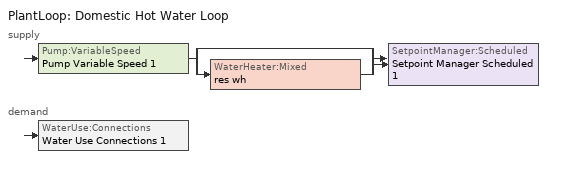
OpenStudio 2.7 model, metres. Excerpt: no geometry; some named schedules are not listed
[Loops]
PlantLoop 'Domestic Hot Water Loop'
 supply: Pump:VariableSpeed 'Pump Variable Speed 1' > split
  | bypass
  | WaterHeater:Mixed 'res wh'
  join > SetpointManager:Scheduled 'Setpoint Manager Scheduled 1'
 demand: WaterUse:Connections 'Water Use Connections 1'
[Sizing:Zone] Zone Cooling Design Supply Air Temperature Input Method=SupplyAirTemperature; Zone Cooling Design Supply Air Temperature {C}=14; Zone Cooling Design Supply Air Temperature Difference {deltaC}=11.11; Zone Heating Design Supply Air Temperature Input Method=SupplyAirTemperature; Zone Heating Design Supply Air Temperature {C}=40; Zone Heating Design Supply Air Temperature Difference {deltaC}=11.11; Zone Cooling Design Supply Air Humidity Ratio {kg-H2O/kg-air}=0.0085; Zone Heating Design Supply Air Humidity Ratio {kg-H2O/kg-air}=0.008; Cooling Design Air Flow Method=DesignDay; Heating Design Air Flow Method=DesignDay; Account for Dedicated Outdoor Air System=No; Dedicated Outdoor Air System Control Strategy=NeutralSupplyAir; Dedicated Outdoor Air Low Setpoint Temperature for Design {C}=autosize; Dedicated Outdoor Air High Setpoint Temperature for Design {C}=autosize
living zone; garage zone; finished basement zone; res ds_1 ret air zone
[Zone equipment]
living zone: residential mshp living zone zone vrf
finished basement zone: residential mshp finished basement zone zone vrf
[PlantLoop]
Domestic Hot Water Loop: Glycol Concentration=0; Maximum Loop Flow Rate {m3/s}=0.01; Plant Loop Volume {m3}=0.003; Load Distribution Scheme=Optimal
[Sizing:Plant]
Domestic Hot Water Loop: Loop Type=Heating; Design Loop Exit Temperature {C}=52.6667; Loop Design Temperature Difference {deltaC}=5.55556; Sizing Option=NonCoincident; Zone Timesteps in Averaging Window=1; Coincident Sizing Factor Mode=None
[Pump:VariableSpeed]
Pump Variable Speed 1: Rated Flow Rate {m3/s}=0.01; Rated Pump Head {Pa}=1; Rated Power Consumption {W}=0; Motor Efficiency=1; Fraction of Motor Inefficiencies to Fluid Stream=0; Coefficient 1 of the Part Load Performance Curve=0; Coefficient 2 of the Part Load Performance Curve=1; Coefficient 3 of the Part Load Performance Curve=0; Coefficient 4 of the Part Load Performance Curve=0; Pump Control Type=Intermittent; Skin Loss Radiative Fraction=0.5; Design Power Sizing Method=PowerPerFlowPerPressure; Design Electric Power per Unit Flow Rate {W/(m3/s)}=348701.1; Design Shaft Power per Unit Flow Rate per Unit Head {W-s/m3-Pa}=1.28205; Design Minimum Flow Rate Fraction=0
[SetpointManager:Scheduled]
Setpoint Manager Scheduled 1: Control Variable=Temperature; Schedule=dhw temp
[WaterHeater:Mixed]
res wh: Tank Volume {m3}=0.143846; Setpoint Temperature Schedule=WH Setpoint Temp; Deadband Temperature Difference {deltaC}=2; Maximum Temperature Limit {C}=99; Heater Control Type=Cycle; Heater Maximum Capacity {W}=11722.8; Heater Minimum Capacity {W}=0; Heater Fuel Type=NaturalGas; Heater Thermal Efficiency=0.773298; Off Cycle Parasitic Fuel Consumption Rate {W}=0; Off Cycle Parasitic Fuel Type=Electricity; Off Cycle Parasitic Heat Fraction to Tank=0; On Cycle Parasitic Fuel Consumption Rate {W}=0; On Cycle Parasitic Fuel Type=Electricity; On Cycle Parasitic Heat Fraction to Tank=0; Ambient Temperature Indicator=ThermalZone; Ambient Temperature Thermal Zone=finished basement zone; Off Cycle Loss Coefficient to Ambient Temperature {W/K}=4.15693; Off Cycle Loss Fraction to Thermal Zone=0.64; On Cycle Loss Coefficient to Ambient Temperature {W/K}=4.15693; On Cycle Loss Fraction to Thermal Zone=1; Use Side Effectiveness=1; Source Side Effectiveness=1; Use Side Design Flow Rate {m3/s}=autosize; Source Side Design Flow Rate {m3/s}=autosize; Indirect Water Heating Recovery Time {hr}=1.5; Source Side Flow Control Mode=IndirectHeatPrimarySetpoint
[WaterUse:Connections]
Water Use Connections 1: Water Use Equipment Name 1=residential shower; Water Use Equipment Name 2=residential sink; Water Use Equipment Name 3=residential bath; Water Use Equipment Name 4=residential shower dist=0.0; Water Use Equipment Name 5=residential sink dist=0.0; Water Use Equipment Name 6=residential bath dist=0.0; Water Use Equipment Name 7=residential dishwasher; Water Use Equipment Name 8=residential clothes washer
[WaterUse:Equipment:Definition]
Name | Peak Flow Rate {m3/s} | Target Temperature Schedule
residential shower | 0.000274695 | residential shower temperature schedule
residential sink | 0.000212399 | residential sink temperature schedule
residential bath | 0.000429619 | residential bath temperature schedule
residential shower dist=0.0 | 0 | residential shower temperature schedule
residential sink dist=0.0 | 0 | residential sink temperature schedule
residential bath dist=0.0 | 0 | residential bath temperature schedule
residential dishwasher | 6.66818e-05 | residential dishwasher temperature schedule
residential clothes washer | 0.000697118 | residential clothes washer temperature schedule
[OtherEquipment:Definition] Design Level Calculation Method=EquipmentLevel; Fraction Radiant=0; Fraction Lost=0
Name | Design Level {W} | Fraction Latent
residential shower | 7899.46 | 0.487197
residential sink | 2132.88 | 0.312222
residential bath | 6337.27 | 0
[Coil:Heating:DX:VariableRefrigerantFlow] Availability Schedule=residential heating season; Rated Total Heating Capacity {W}=autosize; Rated Air Flow Rate {m3/s}=autosize; Heating Capacity Ratio Modifier Function of Temperature Curve=ConstantCubic; Heating Capacity Modifier Function of Flow Fraction Curve=ConstantCubic
residential mshp living zone heating coil; residential mshp finished basement zone heating coil
[Coil:Cooling:DX:VariableRefrigerantFlow] Availability Schedule=residential cooling season; Rated Total Cooling Capacity {W}=autosize; Rated Sensible Heat Ratio=0.67638; Rated Air Flow Rate {m3/s}=autosize; Cooling Capacity Ratio Modifier Function of Temperature Curve=ConstantCubic; Cooling Capacity Modifier Curve Function of Flow Fraction=ConstantCubic
residential mshp living zone cooling coil; residential mshp finished basement zone cooling coil
[AirConditioner:VariableRefrigerantFlow] Availability Schedule=Always On Discrete; Rated Total Cooling Capacity {W}=autosize; Rated Cooling COP {W/W}=2.34548; Minimum Outdoor Temperature in Cooling Mode {C}=-6; Maximum Outdoor Temperature in Cooling Mode {C}=60; Cooling Capacity Ratio Modifier Function of Low Temperature Curve=Cool-CAP-fT10; Cooling Energy Input Ratio Modifier Function of Low Temperature Curve=Cool-EIR-fT10; Cooling Energy Input Ratio Modifier Function of Low Part-Load Ratio Curve=Cool-EIR-fPLR10; Cooling Part-Load Fraction Correlation Curve=Cool-PLF-fPLR10; Rated Total Heating Capacity {W}=autosize; Rated Total Heating Capacity Sizing Ratio {W/W}=1; Rated Heating COP {W/W}=2.79255; Minimum Outdoor Temperature in Heating Mode {C}=-34.4444; Maximum Outdoor Temperature in Heating Mode {C}=40; Heating Capacity Ratio Modifier Function of Low Temperature Curve=Heat-CAP-fT10; Heating Energy Input Ratio Modifier Function of Low Temperature Curve=Heat-EIR-fT10; Heating Performance Curve Outdoor Temperature Type=DryBulbTemperature; Heating Energy Input Ratio Modifier Function of Low Part-Load Ratio Curve=Heat-EIR-fPLR10; Heating Part-Load Fraction Correlation Curve=Heat-PLF-fPLR10; Minimum Heat Pump Part-Load Ratio=0.333333; Master Thermostat Priority Control Type=LoadPriority; Heat Pump Waste Heat Recovery=No; Equivalent Piping Length used for Piping Correction Factor in Cooling Mode {m}=0; Vertical Height used for Piping Correction Factor {m}=0; Piping Correction Factor for Height in Cooling Mode Coefficient=0; Equivalent Piping Length used for Piping Correction Factor in Heating Mode {m}=0; Piping Correction Factor for Height in Heating Mode Coefficient=0; Crankcase Heater Power per Compressor {W}=0; Number of Compressors=1; Ratio of Compressor Size to Total Compressor Capacity=1; Maximum Outdoor Dry-bulb Temperature for Crankcase Heater {C}=7; Defrost Strategy=ReverseCycle; Defrost Control=OnDemand; Defrost Energy Input Ratio Modifier Function of Temperature Curve=DefrostEIR; Defrost Time Period Fraction=0.058333; Resistive Defrost Heater Capacity {W}=1e-007; Maximum Outdoor Dry-bulb Temperature for Defrost Operation {C}=4.44444; Water Condenser Volume Flow Rate {m3/s}=autosize; Evaporative Condenser Effectiveness=0.9; Evaporative Condenser Air Flow Rate {m3/s}=autosize; Evaporative Condenser Pump Rated Power Consumption {W}=autosize; Basin Heater Capacity {W/K}=0; Basin Heater Setpoint Temperature {C}=2; Fuel Type=Electricity; Minimum Outdoor Temperature in Heat Recovery Mode {C}=0; Maximum Outdoor Temperature in Heat Recovery Mode {C}=20; Initial Heat Recovery Cooling Capacity Fraction=0.5; Heat Recovery Cooling Capacity Time Constant {hr}=0.083; Initial Heat Recovery Cooling Energy Fraction=1; Heat Recovery Cooling Energy Time Constant {hr}=0; Initial Heat Recovery Heating Capacity Fraction=0.5; Heat Recovery Heating Capacity Time Constant {hr}=0.083; Initial Heat Recovery Heating Energy Fraction=0.5; Heat Recovery Heating Energy Time Constant {hr}=0
Name | Cooling Capacity Ratio Boundary Curve | Cooling Capacity Ratio Modifier Function of High Temperature Curve | Cooling Energy Input Ratio Boundary Curve | Cooling Energy Input Ratio Modifier Function of High Temperature Curve | Cooling Energy Input Ratio Modifier Function of High Part-Load Ratio Curve | Cooling Combination Ratio Correction Factor Curve | Heating Capacity Ratio Boundary Curve | Heating Capacity Ratio Modifier Function of High Temperature Curve | Heating Energy Input Ratio Boundary Curve | Heating Energy Input Ratio Modifier Function of High Temperature Curve | Heating Energy Input Ratio Modifier Function of High Part-Load Ratio Curve | Heating Combination Ratio Correction Factor Curve | Zone Name for Master Thermostat Location | Piping Correction Factor for Length in Cooling Mode Curve
residential mshp living zone ac vrf | Air Conditioner Variable Refrigerant Flow 1 VRFCoolCapFTBoundary | Air Conditioner Variable Refrigerant Flow 1 VRFCoolCapFTHi | Air Conditioner Variable Refrigerant Flow 1 VRFCoolEIRFTBoundary | Air Conditioner Variable Refrigerant Flow 1 VRFCoolEIRFTHi | Air Conditioner Variable Refrigerant Flow 1 CoolingEIRHiPLR | Air Conditioner Variable Refrigerant Flow 1 CoolingCombRatio | Air Conditioner Variable Refrigerant Flow 1 VRFHeatCapFTBoundary | Air Conditioner Variable Refrigerant Flow 1 VRFHeatCapFTHi | Air Conditioner Variable Refrigerant Flow 1 VRFHeatEIRFTBoundary | Air Conditioner Variable Refrigerant Flow 1 VRFHeatEIRFTHi | Air Conditioner Variable Refrigerant Flow 1 HeatingEIRHiPLR | Air Conditioner Variable Refrigerant Flow 1 HeatingCombRatio | living zone | Air Conditioner Variable Refrigerant Flow 1 CoolingLengthCorrectionFactor
residential mshp finished basement zone ac vrf | Air Conditioner Variable Refrigerant Flow 1 VRFCoolCapFTBoundary 1 | Air Conditioner Variable Refrigerant Flow 1 VRFCoolCapFTHi 1 | Air Conditioner Variable Refrigerant Flow 1 VRFCoolEIRFTBoundary 1 | Air Conditioner Variable Refrigerant Flow 1 VRFCoolEIRFTHi 1 | Air Conditioner Variable Refrigerant Flow 1 CoolingEIRHiPLR 1 | Air Conditioner Variable Refrigerant Flow 1 CoolingCombRatio 1 | Air Conditioner Variable Refrigerant Flow 1 VRFHeatCapFTBoundary 1 | Air Conditioner Variable Refrigerant Flow 1 VRFHeatCapFTHi 1 | Air Conditioner Variable Refrigerant Flow 1 VRFHeatEIRFTBoundary 1 | Air Conditioner Variable Refrigerant Flow 1 VRFHeatEIRFTHi 1 | Air Conditioner Variable Refrigerant Flow 1 HeatingEIRHiPLR 1 | Air Conditioner Variable Refrigerant Flow 1 HeatingCombRatio 1 | finished basement zone | Air Conditioner Variable Refrigerant Flow 1 CoolingLengthCorrectionFactor 1
[Fan:OnOff] Availability Schedule=Always On Discrete; Fan Total Efficiency=0.75; Pressure Rise {Pa}=111.241; Maximum Flow Rate {m3/s}=autosize; Motor Efficiency=1; Motor In Airstream Fraction=1
Name | Fan Power Ratio Function of Speed Ratio Curve | Fan Efficiency Ratio Function of Speed Ratio Curve
residential mshp living zone supply fan | Fan On Off Power Curve | Fan On Off Efficiency Curve
residential mshp finished basement zone supply fan | Fan On Off Power Curve 1 | Fan On Off Efficiency Curve 1
[ZoneHVAC:TerminalUnit:VariableRefrigerantFlow] Terminal Unit Availability schedule=Always On Discrete; Supply Air Flow Rate During Cooling Operation {m3/s}=autosize; Supply Air Flow Rate When No Cooling is Needed {m3/s}=autosize; Supply Air Flow Rate During Heating Operation {m3/s}=autosize; Supply Air Flow Rate When No Heating is Needed {m3/s}=autosize; Outdoor Air Flow Rate During Cooling Operation {m3/s}=autosize; Outdoor Air Flow Rate During Heating Operation {m3/s}=autosize; Outdoor Air Flow Rate When No Cooling or Heating is Needed {m3/s}=autosize; Supply Air Fan Operating Mode Schedule=Always Off Discrete; Zone Terminal Unit On Parasitic Electric Energy Use {W}=0; Zone Terminal Unit Off Parasitic Electric Energy Use {W}=0; Rated Total Heating Capacity Sizing Ratio {W/W}=1
Name | Supply Air Fan | Cooling Coil | Heating Coil
residential mshp living zone zone vrf | residential mshp living zone supply fan | residential mshp living zone cooling coil | residential mshp living zone heating coil
residential mshp finished basement zone zone vrf | residential mshp finished basement zone supply fan | residential mshp finished basement zone cooling coil | residential mshp finished basement zone heating coil
[ElectricEquipment:Definition] Design Level Calculation Method=EquipmentLevel
Name | Design Level {W} | Fraction Latent | Fraction Radiant | Fraction Lost
residential dishwasher | 8743.86 | 0.15 | 0.36 | 0.25
residential clothes washer | 7800.9 | 0 | 0.48 | 0.2
res infil_1 house fan; res infil_1 range fan; res infil_1 bath fan | 0 | 0 | 0 | 1
[EnergyManagementSystem:Sensor]
Name | Output Variable or Output Meter Index Key | Output Variable or Output Meter
residential_ceiling_fan_sched_val_sensor | residential ceiling fan schedule | Schedule Value
residential_ceiling_fan_tin_sensor; res_af_1_tin_s | living zone | Zone Mean Air Temperature
res_nv_pb_s |  | Site Outdoor Air Barometric Pressure
res_af_vw_s |  | Site Wind Speed
res_nv_wt_s |  | Site Outdoor Air Humidity Ratio
res_af_1_tt_s | living zone | Zone Outdoor Air Drybulb Temperature
res_nv_1_nva_s | res nv_1 avail schedule | Schedule Value
res_nv_1_sp_s | res nv_1 temp schedule | Schedule Value
res_ds_1_win_s | living zone | Zone Mean Air Humidity Ratio
res_infil_1_range_sch_s | res mv_1 range exhaust schedule | Schedule Value
res_infil_1_bath_sch_s | res mv_1 bath exhaust schedule | Schedule Value
res_infil_1_dryer_sch_s | res mv_1 dryer exhaust schedule | Schedule Value
res_infil_1_wh_sch_s | Always On Discrete | Schedule Value
[EnergyManagementSystem:Actuator]
Name | Actuated Component | Actuated Component Type | Actuated Component Control Type
residential_ceiling_fan_sched_override | residential ceiling fan master | Schedule:Constant | Schedule Value
res_nv_1_flow_act | res nv_1 flow | Zone Infiltration | Air Exchange Flow Rate
res_infil_1_house_fan_act | res infil_1 house fan | ElectricEquipment | Electric Power Level
res_infil_1_range_fan_act | res infil_1 range fan | ElectricEquipment | Electric Power Level
res_infil_1_bath_fan_act | res infil_1 bath fan | ElectricEquipment | Electric Power Level
res_infil_1_flow_act | res infil_1 flow | Zone Infiltration | Air Exchange Flow Rate
[EnergyManagementSystem:Program]
residential_ceiling_fan_schedule_program: If residential_ceiling_fan_sched_val_sensor == 0; Set residential_ceiling_fan_sched_override = 0; ElseIf residential_ceiling_fan_tin_sensor < 24.389; Set residential_ceiling_fan_sched_override = 0; Else; Set residential_ceiling_fan_sched_override = 1; EndIf
res_nv_1_program: Set Tdiff = res_af_1_tin_s-res_af_1_tt_s; Set dT = (@Abs Tdiff); Set pt = (@RhFnTdbWPb res_af_1_tt_s res_nv_wt_s res_nv_pb_s); Set NVA = 13443.315417397203; Set Cs = 0.00024368211684197043; Set Cw = 0.00010154062060280269; Set MNV = 2.518405946420485; Set MHR = 0.0115; Set MRH = 0.7; Set temp1 = (res_nv_1_nva_s*NVA); Set SGNV = temp1*((((Cs*dT)+(Cw*(res_af_vw_s^2)))^0.5)/1000); If (res_nv_wt_s<MHR) && (pt<MRH) && (res_af_1_tin_s>res_nv_1_sp_s); Set temp2 = (res_af_1_tin_s-res_nv_1_sp_s); Set NVadj1 = temp2/(res_af_1_tin_s-res_af_1_tt_s); Set NVadj2 = (@Min NVadj1 1); Set NVadj3 = (@Max NVadj2 0); Set NVadj = SGNV*NVadj3; Set res_nv_1_flow_act = (@Min NVadj MNV); Else; Set res_nv_1_flow_act = 0; EndIf
res_ds_1_program: Set res_ds_1_lk_sup_fan_equiv = 0; Set res_ds_1_lk_ret_fan_equiv = 0
res_infil_1_program: Set p_m = 0.14; Set p_s = 0.22; Set s_m = 270; Set s_s = 370; Set z_m = 9.99744; Set z_s = 6.629400000094741; Set f_t = (((s_m/z_m)^p_m)*((z_s/s_s)^p_s)); Set Tdiff = res_af_1_tin_s-res_af_1_tt_s; Set dT = @Abs Tdiff; Set c = 0.0697; Set Cs = 0.092; Set Cw = 0.1406; Set n = 0.67; Set sft = (f_t*0.5); Set temp1 = ((c*Cw)*((sft*res_af_vw_s)^(2*n)))^2; Set Qn = (((c*Cs*(dT^n))^2)+temp1)^0.5; Set Tdiff = res_af_1_tin_s-res_af_1_tt_s; Set dT = @Abs Tdiff; Set QWHV = res_infil_1_wh_sch_s*0.0302; Set Qrange = res_infil_1_range_sch_s*0.0472; Set Qdryer = res_infil_1_dryer_sch_s*0.0472; Set Qbath = res_infil_1_bath_sch_s*0.0472; Set QhpwhOut = 0; Set QhpwhIn = 0; Set QductsOut = res_ds_1_lk_ret_fan_equiv; Set QductsIn = res_ds_1_lk_sup_fan_equiv; Set Qout = QWHV+Qrange+Qbath+Qdryer+QhpwhOut+QductsOut; Set Qin = QhpwhIn+QductsIn; Set Qu = (@Abs (Qout-Qin)); Set Qb = (@Min Qout Qin); Set faneff_wh = 0.9438948864000002; Set res_infil_1_house_fan_act = (QWHV*300)/faneff_wh; Set faneff_sp = 0.4719474432000001; Set res_infil_1_range_fan_act = (Qrange*300)/faneff_sp; Set res_infil_1_bath_fan_act = (Qbath*300)/faneff_sp; Set Q_acctd_for_elsewhere = QhpwhOut+QhpwhIn+QductsOut+QductsIn; Set res_infil_1_flow_act = (((Qu^2)+(Qn^2))^0.5)-Q_acctd_for_elsewhere; Set res_infil_1_flow_act = (@Max res_infil_1_flow_act 0)
[EnergyManagementSystem:ProgramCallingManager]
residential ceiling fan program calling manager: BeginTimestepBeforePredictor; residential_ceiling_fan_schedule_program
res af_1 program calling manager: BeginTimestepBeforePredictor; res_infil_1_program; res_nv_1_program
res ds_1 program calling manager: EndOfSystemTimestepAfterHVACReporting; res_ds_1_program
[Schedule:Ruleset]
Name | Default Day Schedule
residential cooling season | Schedule Day 8
residential heating season | Schedule Day 11
residential ceiling fan schedule | Schedule Day 12
res nv_1 temp schedule | Schedule Day 21
res nv_1 avail schedule | Schedule Day 22
res mv_1 range exhaust schedule | Schedule Day 23
res mv_1 bath exhaust schedule | Schedule Day 24
res mv_1 dryer exhaust schedule | Schedule Day 25
[Schedule:Day]
Schedule Day 8; Schedule Day 11; Schedule Day 12; Schedule Day 21; Schedule Day 22; Schedule Day 23; Schedule Day 24; Schedule Day 25: 24, 0, 0
residential cooling season allday1; residential cooling season allday2; residential cooling season allday3; residential cooling season allday4; residential cooling season allday5; residential cooling season allday6; residential cooling season allday7; residential cooling season allday8; residential cooling season allday9; residential cooling season allday10; residential cooling season allday11; residential cooling season allday12; residential heating season allday1; residential heating season allday2; residential heating season allday3; residential heating season allday4; residential heating season allday5; residential heating season allday6; residential heating season allday7; residential heating season allday8; residential heating season allday9; residential heating season allday10; residential heating season allday11; residential heating season allday12: 24, 0, 1
[Schedule:Rule] Apply Monday=Yes; Apply Wednesday=Yes; Apply Friday=Yes
residential cooling season allday ruleset1: Schedule Ruleset=residential cooling season; Rule Order=11; Day Schedule=residential cooling season allday1; Apply Sunday=Yes; Apply Tuesday=Yes; Apply Thursday=Yes; Apply Saturday=Yes; Date Specification Type=DateRange; Start Month=1; Start Day=1; End Month=1; End Day=31
residential cooling season allday ruleset2: Schedule Ruleset=residential cooling season; Rule Order=10; Day Schedule=residential cooling season allday2; Apply Sunday=Yes; Apply Tuesday=Yes; Apply Thursday=Yes; Apply Saturday=Yes; Date Specification Type=DateRange; Start Month=2; Start Day=1; End Month=2; End Day=28
residential cooling season allday ruleset3: Schedule Ruleset=residential cooling season; Rule Order=9; Day Schedule=residential cooling season allday3; Apply Sunday=Yes; Apply Tuesday=Yes; Apply Thursday=Yes; Apply Saturday=Yes; Date Specification Type=DateRange; Start Month=3; Start Day=1; End Month=3; End Day=31
residential cooling season allday ruleset4: Schedule Ruleset=residential cooling season; Rule Order=8; Day Schedule=residential cooling season allday4; Apply Sunday=Yes; Apply Tuesday=Yes; Apply Thursday=Yes; Apply Saturday=Yes; Date Specification Type=DateRange; Start Month=4; Start Day=1; End Month=4; End Day=30
residential cooling season allday ruleset5: Schedule Ruleset=residential cooling season; Rule Order=7; Day Schedule=residential cooling season allday5; Apply Sunday=Yes; Apply Tuesday=Yes; Apply Thursday=Yes; Apply Saturday=Yes; Date Specification Type=DateRange; Start Month=5; Start Day=1; End Month=5; End Day=31
residential cooling season allday ruleset6: Schedule Ruleset=residential cooling season; Rule Order=6; Day Schedule=residential cooling season allday6; Apply Sunday=Yes; Apply Tuesday=Yes; Apply Thursday=Yes; Apply Saturday=Yes; Date Specification Type=DateRange; Start Month=6; Start Day=1; End Month=6; End Day=30
residential cooling season allday ruleset7: Schedule Ruleset=residential cooling season; Rule Order=5; Day Schedule=residential cooling season allday7; Apply Sunday=Yes; Apply Tuesday=Yes; Apply Thursday=Yes; Apply Saturday=Yes; Date Specification Type=DateRange; Start Month=7; Start Day=1; End Month=7; End Day=31
residential cooling season allday ruleset8: Schedule Ruleset=residential cooling season; Rule Order=4; Day Schedule=residential cooling season allday8; Apply Sunday=Yes; Apply Tuesday=Yes; Apply Thursday=Yes; Apply Saturday=Yes; Date Specification Type=DateRange; Start Month=8; Start Day=1; End Month=8; End Day=31
residential cooling season allday ruleset9: Schedule Ruleset=residential cooling season; Rule Order=3; Day Schedule=residential cooling season allday9; Apply Sunday=Yes; Apply Tuesday=Yes; Apply Thursday=Yes; Apply Saturday=Yes; Date Specification Type=DateRange; Start Month=9; Start Day=1; End Month=9; End Day=30
residential cooling season allday ruleset10: Schedule Ruleset=residential cooling season; Rule Order=2; Day Schedule=residential cooling season allday10; Apply Sunday=Yes; Apply Tuesday=Yes; Apply Thursday=Yes; Apply Saturday=Yes; Date Specification Type=DateRange; Start Month=10; Start Day=1; End Month=10; End Day=31
residential cooling season allday ruleset11: Schedule Ruleset=residential cooling season; Rule Order=1; Day Schedule=residential cooling season allday11; Apply Sunday=Yes; Apply Tuesday=Yes; Apply Thursday=Yes; Apply Saturday=Yes; Date Specification Type=DateRange; Start Month=11; Start Day=1; End Month=11; End Day=30
residential cooling season allday ruleset12: Schedule Ruleset=residential cooling season; Rule Order=0; Day Schedule=residential cooling season allday12; Apply Sunday=Yes; Apply Tuesday=Yes; Apply Thursday=Yes; Apply Saturday=Yes; Date Specification Type=DateRange; Start Month=12; Start Day=1; End Month=12; End Day=31
residential heating season allday ruleset1: Schedule Ruleset=residential heating season; Rule Order=11; Day Schedule=residential heating season allday1; Apply Sunday=Yes; Apply Tuesday=Yes; Apply Thursday=Yes; Apply Saturday=Yes; Date Specification Type=DateRange; Start Month=1; Start Day=1; End Month=1; End Day=31
residential heating season allday ruleset2: Schedule Ruleset=residential heating season; Rule Order=10; Day Schedule=residential heating season allday2; Apply Sunday=Yes; Apply Tuesday=Yes; Apply Thursday=Yes; Apply Saturday=Yes; Date Specification Type=DateRange; Start Month=2; Start Day=1; End Month=2; End Day=28
residential heating season allday ruleset3: Schedule Ruleset=residential heating season; Rule Order=9; Day Schedule=residential heating season allday3; Apply Sunday=Yes; Apply Tuesday=Yes; Apply Thursday=Yes; Apply Saturday=Yes; Date Specification Type=DateRange; Start Month=3; Start Day=1; End Month=3; End Day=31
residential heating season allday ruleset4: Schedule Ruleset=residential heating season; Rule Order=8; Day Schedule=residential heating season allday4; Apply Sunday=Yes; Apply Tuesday=Yes; Apply Thursday=Yes; Apply Saturday=Yes; Date Specification Type=DateRange; Start Month=4; Start Day=1; End Month=4; End Day=30
residential heating season allday ruleset5: Schedule Ruleset=residential heating season; Rule Order=7; Day Schedule=residential heating season allday5; Apply Sunday=Yes; Apply Tuesday=Yes; Apply Thursday=Yes; Apply Saturday=Yes; Date Specification Type=DateRange; Start Month=5; Start Day=1; End Month=5; End Day=31
residential heating season allday ruleset6: Schedule Ruleset=residential heating season; Rule Order=6; Day Schedule=residential heating season allday6; Apply Sunday=Yes; Apply Tuesday=Yes; Apply Thursday=Yes; Apply Saturday=Yes; Date Specification Type=DateRange; Start Month=6; Start Day=1; End Month=6; End Day=30
residential heating season allday ruleset7: Schedule Ruleset=residential heating season; Rule Order=5; Day Schedule=residential heating season allday7; Apply Sunday=Yes; Apply Tuesday=Yes; Apply Thursday=Yes; Apply Saturday=Yes; Date Specification Type=DateRange; Start Month=7; Start Day=1; End Month=7; End Day=31
residential heating season allday ruleset8: Schedule Ruleset=residential heating season; Rule Order=4; Day Schedule=residential heating season allday8; Apply Sunday=Yes; Apply Tuesday=Yes; Apply Thursday=Yes; Apply Saturday=Yes; Date Specification Type=DateRange; Start Month=8; Start Day=1; End Month=8; End Day=31
residential heating season allday ruleset9: Schedule Ruleset=residential heating season; Rule Order=3; Day Schedule=residential heating season allday9; Apply Sunday=Yes; Apply Tuesday=Yes; Apply Thursday=Yes; Apply Saturday=Yes; Date Specification Type=DateRange; Start Month=9; Start Day=1; End Month=9; End Day=30
residential heating season allday ruleset10: Schedule Ruleset=residential heating season; Rule Order=2; Day Schedule=residential heating season allday10; Apply Sunday=Yes; Apply Tuesday=Yes; Apply Thursday=Yes; Apply Saturday=Yes; Date Specification Type=DateRange; Start Month=10; Start Day=1; End Month=10; End Day=31
residential heating season allday ruleset11: Schedule Ruleset=residential heating season; Rule Order=1; Day Schedule=residential heating season allday11; Apply Sunday=Yes; Apply Tuesday=Yes; Apply Thursday=Yes; Apply Saturday=Yes; Date Specification Type=DateRange; Start Month=11; Start Day=1; End Month=11; End Day=30
residential heating season allday ruleset12: Schedule Ruleset=residential heating season; Rule Order=0; Day Schedule=residential heating season allday12; Apply Sunday=Yes; Apply Tuesday=Yes; Apply Thursday=Yes; Apply Saturday=Yes; Date Specification Type=DateRange; Start Month=12; Start Day=1; End Month=12; End Day=31
residential ceiling fan schedule allday ruleset1: Schedule Ruleset=residential ceiling fan schedule; Rule Order=11; Day Schedule=residential ceiling fan schedule allday1; Apply Sunday=Yes; Apply Tuesday=Yes; Apply Thursday=Yes; Apply Saturday=Yes; Date Specification Type=DateRange; Start Month=1; Start Day=1; End Month=1; End Day=31
residential ceiling fan schedule allday ruleset2: Schedule Ruleset=residential ceiling fan schedule; Rule Order=10; Day Schedule=residential ceiling fan schedule allday2; Apply Sunday=Yes; Apply Tuesday=Yes; Apply Thursday=Yes; Apply Saturday=Yes; Date Specification Type=DateRange; Start Month=2; Start Day=1; End Month=2; End Day=28
residential ceiling fan schedule allday ruleset3: Schedule Ruleset=residential ceiling fan schedule; Rule Order=9; Day Schedule=residential ceiling fan schedule allday3; Apply Sunday=Yes; Apply Tuesday=Yes; Apply Thursday=Yes; Apply Saturday=Yes; Date Specification Type=DateRange; Start Month=3; Start Day=1; End Month=3; End Day=31
residential ceiling fan schedule allday ruleset4: Schedule Ruleset=residential ceiling fan schedule; Rule Order=8; Day Schedule=residential ceiling fan schedule allday4; Apply Sunday=Yes; Apply Tuesday=Yes; Apply Thursday=Yes; Apply Saturday=Yes; Date Specification Type=DateRange; Start Month=4; Start Day=1; End Month=4; End Day=30
residential ceiling fan schedule allday ruleset5: Schedule Ruleset=residential ceiling fan schedule; Rule Order=7; Day Schedule=residential ceiling fan schedule allday5; Apply Sunday=Yes; Apply Tuesday=Yes; Apply Thursday=Yes; Apply Saturday=Yes; Date Specification Type=DateRange; Start Month=5; Start Day=1; End Month=5; End Day=31
residential ceiling fan schedule allday ruleset6: Schedule Ruleset=residential ceiling fan schedule; Rule Order=6; Day Schedule=residential ceiling fan schedule allday6; Apply Sunday=Yes; Apply Tuesday=Yes; Apply Thursday=Yes; Apply Saturday=Yes; Date Specification Type=DateRange; Start Month=6; Start Day=1; End Month=6; End Day=30
residential ceiling fan schedule allday ruleset7: Schedule Ruleset=residential ceiling fan schedule; Rule Order=5; Day Schedule=residential ceiling fan schedule allday7; Apply Sunday=Yes; Apply Tuesday=Yes; Apply Thursday=Yes; Apply Saturday=Yes; Date Specification Type=DateRange; Start Month=7; Start Day=1; End Month=7; End Day=31
residential ceiling fan schedule allday ruleset8: Schedule Ruleset=residential ceiling fan schedule; Rule Order=4; Day Schedule=residential ceiling fan schedule allday8; Apply Sunday=Yes; Apply Tuesday=Yes; Apply Thursday=Yes; Apply Saturday=Yes; Date Specification Type=DateRange; Start Month=8; Start Day=1; End Month=8; End Day=31
residential ceiling fan schedule allday ruleset9: Schedule Ruleset=residential ceiling fan schedule; Rule Order=3; Day Schedule=residential ceiling fan schedule allday9; Apply Sunday=Yes; Apply Tuesday=Yes; Apply Thursday=Yes; Apply Saturday=Yes; Date Specification Type=DateRange; Start Month=9; Start Day=1; End Month=9; End Day=30
residential ceiling fan schedule allday ruleset10: Schedule Ruleset=residential ceiling fan schedule; Rule Order=2; Day Schedule=residential ceiling fan schedule allday10; Apply Sunday=Yes; Apply Tuesday=Yes; Apply Thursday=Yes; Apply Saturday=Yes; Date Specification Type=DateRange; Start Month=10; Start Day=1; End Month=10; End Day=31
residential ceiling fan schedule allday ruleset11: Schedule Ruleset=residential ceiling fan schedule; Rule Order=1; Day Schedule=residential ceiling fan schedule allday11; Apply Sunday=Yes; Apply Tuesday=Yes; Apply Thursday=Yes; Apply Saturday=Yes; Date Specification Type=DateRange; Start Month=11; Start Day=1; End Month=11; End Day=30
residential ceiling fan schedule allday ruleset12: Schedule Ruleset=residential ceiling fan schedule; Rule Order=0; Day Schedule=residential ceiling fan schedule allday12; Apply Sunday=Yes; Apply Tuesday=Yes; Apply Thursday=Yes; Apply Saturday=Yes; Date Specification Type=DateRange; Start Month=12; Start Day=1; End Month=12; End Day=31
res nv_1 temp schedule allday ruleset1: Schedule Ruleset=res nv_1 temp schedule; Rule Order=11; Day Schedule=res nv_1 temp schedule allday1; Apply Sunday=Yes; Apply Tuesday=Yes; Apply Thursday=Yes; Apply Saturday=Yes; Date Specification Type=DateRange; Start Month=1; Start Day=1; End Month=1; End Day=31
res nv_1 temp schedule allday ruleset2: Schedule Ruleset=res nv_1 temp schedule; Rule Order=10; Day Schedule=res nv_1 temp schedule allday2; Apply Sunday=Yes; Apply Tuesday=Yes; Apply Thursday=Yes; Apply Saturday=Yes; Date Specification Type=DateRange; Start Month=2; Start Day=1; End Month=2; End Day=28
res nv_1 temp schedule allday ruleset3: Schedule Ruleset=res nv_1 temp schedule; Rule Order=9; Day Schedule=res nv_1 temp schedule allday3; Apply Sunday=Yes; Apply Tuesday=Yes; Apply Thursday=Yes; Apply Saturday=Yes; Date Specification Type=DateRange; Start Month=3; Start Day=1; End Month=3; End Day=31
res nv_1 temp schedule allday ruleset4: Schedule Ruleset=res nv_1 temp schedule; Rule Order=8; Day Schedule=res nv_1 temp schedule allday4; Apply Sunday=Yes; Apply Tuesday=Yes; Apply Thursday=Yes; Apply Saturday=Yes; Date Specification Type=DateRange; Start Month=4; Start Day=1; End Month=4; End Day=30
res nv_1 temp schedule allday ruleset5: Schedule Ruleset=res nv_1 temp schedule; Rule Order=7; Day Schedule=res nv_1 temp schedule allday5; Apply Sunday=Yes; Apply Tuesday=Yes; Apply Thursday=Yes; Apply Saturday=Yes; Date Specification Type=DateRange; Start Month=5; Start Day=1; End Month=5; End Day=31
res nv_1 temp schedule allday ruleset6: Schedule Ruleset=res nv_1 temp schedule; Rule Order=6; Day Schedule=res nv_1 temp schedule allday6; Apply Sunday=Yes; Apply Tuesday=Yes; Apply Thursday=Yes; Apply Saturday=Yes; Date Specification Type=DateRange; Start Month=6; Start Day=1; End Month=6; End Day=30
res nv_1 temp schedule allday ruleset7: Schedule Ruleset=res nv_1 temp schedule; Rule Order=5; Day Schedule=res nv_1 temp schedule allday7; Apply Sunday=Yes; Apply Tuesday=Yes; Apply Thursday=Yes; Apply Saturday=Yes; Date Specification Type=DateRange; Start Month=7; Start Day=1; End Month=7; End Day=31
res nv_1 temp schedule allday ruleset8: Schedule Ruleset=res nv_1 temp schedule; Rule Order=4; Day Schedule=res nv_1 temp schedule allday8; Apply Sunday=Yes; Apply Tuesday=Yes; Apply Thursday=Yes; Apply Saturday=Yes; Date Specification Type=DateRange; Start Month=8; Start Day=1; End Month=8; End Day=31
res nv_1 temp schedule allday ruleset9: Schedule Ruleset=res nv_1 temp schedule; Rule Order=3; Day Schedule=res nv_1 temp schedule allday9; Apply Sunday=Yes; Apply Tuesday=Yes; Apply Thursday=Yes; Apply Saturday=Yes; Date Specification Type=DateRange; Start Month=9; Start Day=1; End Month=9; End Day=30
res nv_1 temp schedule allday ruleset10: Schedule Ruleset=res nv_1 temp schedule; Rule Order=2; Day Schedule=res nv_1 temp schedule allday10; Apply Sunday=Yes; Apply Tuesday=Yes; Apply Thursday=Yes; Apply Saturday=Yes; Date Specification Type=DateRange; Start Month=10; Start Day=1; End Month=10; End Day=31
res nv_1 temp schedule allday ruleset11: Schedule Ruleset=res nv_1 temp schedule; Rule Order=1; Day Schedule=res nv_1 temp schedule allday11; Apply Sunday=Yes; Apply Tuesday=Yes; Apply Thursday=Yes; Apply Saturday=Yes; Date Specification Type=DateRange; Start Month=11; Start Day=1; End Month=11; End Day=30
res nv_1 temp schedule allday ruleset12: Schedule Ruleset=res nv_1 temp schedule; Rule Order=0; Day Schedule=res nv_1 temp schedule allday12; Apply Sunday=Yes; Apply Tuesday=Yes; Apply Thursday=Yes; Apply Saturday=Yes; Date Specification Type=DateRange; Start Month=12; Start Day=1; End Month=12; End Day=31
res nv_1 availability schedule allday ruleset1 on: Schedule Ruleset=res nv_1 avail schedule; Rule Order=11; Day Schedule=res nv_1 availability schedule allday1 on; Date Specification Type=DateRange; Start Month=1; Start Day=1; End Month=1; End Day=31
res nv_1 availability schedule allday ruleset2 on: Schedule Ruleset=res nv_1 avail schedule; Rule Order=10; Day Schedule=res nv_1 availability schedule allday1 on 1; Date Specification Type=DateRange; Start Month=2; Start Day=1; End Month=2; End Day=28
res nv_1 availability schedule allday ruleset3 on: Schedule Ruleset=res nv_1 avail schedule; Rule Order=9; Day Schedule=res nv_1 availability schedule allday1 on 2; Date Specification Type=DateRange; Start Month=3; Start Day=1; End Month=3; End Day=31
res nv_1 availability schedule allday ruleset4 on: Schedule Ruleset=res nv_1 avail schedule; Rule Order=8; Day Schedule=res nv_1 availability schedule allday1 on 3; Date Specification Type=DateRange; Start Month=4; Start Day=1; End Month=4; End Day=30
res nv_1 availability schedule allday ruleset5 on: Schedule Ruleset=res nv_1 avail schedule; Rule Order=7; Day Schedule=res nv_1 availability schedule allday1 on 4; Date Specification Type=DateRange; Start Month=5; Start Day=1; End Month=5; End Day=31
res nv_1 availability schedule allday ruleset6 on: Schedule Ruleset=res nv_1 avail schedule; Rule Order=6; Day Schedule=res nv_1 availability schedule allday1 on 5; Date Specification Type=DateRange; Start Month=6; Start Day=1; End Month=6; End Day=30
res nv_1 availability schedule allday ruleset7 on: Schedule Ruleset=res nv_1 avail schedule; Rule Order=5; Day Schedule=res nv_1 availability schedule allday1 on 6; Date Specification Type=DateRange; Start Month=7; Start Day=1; End Month=7; End Day=31
res nv_1 availability schedule allday ruleset8 on: Schedule Ruleset=res nv_1 avail schedule; Rule Order=4; Day Schedule=res nv_1 availability schedule allday1 on 7; Date Specification Type=DateRange; Start Month=8; Start Day=1; End Month=8; End Day=31
res nv_1 availability schedule allday ruleset9 on: Schedule Ruleset=res nv_1 avail schedule; Rule Order=3; Day Schedule=res nv_1 availability schedule allday1 on 8; Date Specification Type=DateRange; Start Month=9; Start Day=1; End Month=9; End Day=30
res nv_1 availability schedule allday ruleset10 on: Schedule Ruleset=res nv_1 avail schedule; Rule Order=2; Day Schedule=res nv_1 availability schedule allday1 on 9; Date Specification Type=DateRange; Start Month=10; Start Day=1; End Month=10; End Day=31
res nv_1 availability schedule allday ruleset11 on: Schedule Ruleset=res nv_1 avail schedule; Rule Order=1; Day Schedule=res nv_1 availability schedule allday1 on 10; Date Specification Type=DateRange; Start Month=11; Start Day=1; End Month=11; End Day=30
res nv_1 availability schedule allday ruleset12 on: Schedule Ruleset=res nv_1 avail schedule; Rule Order=0; Day Schedule=res nv_1 availability schedule allday1 on 11; Date Specification Type=DateRange; Start Month=12; Start Day=1; End Month=12; End Day=31
res mv_1 range exhaust schedule allday ruleset1: Schedule Ruleset=res mv_1 range exhaust schedule; Rule Order=11; Day Schedule=res mv_1 range exhaust schedule allday1; Apply Sunday=Yes; Apply Tuesday=Yes; Apply Thursday=Yes; Apply Saturday=Yes; Date Specification Type=DateRange; Start Month=1; Start Day=1; End Month=1; End Day=31
res mv_1 range exhaust schedule allday ruleset2: Schedule Ruleset=res mv_1 range exhaust schedule; Rule Order=10; Day Schedule=res mv_1 range exhaust schedule allday2; Apply Sunday=Yes; Apply Tuesday=Yes; Apply Thursday=Yes; Apply Saturday=Yes; Date Specification Type=DateRange; Start Month=2; Start Day=1; End Month=2; End Day=28
res mv_1 range exhaust schedule allday ruleset3: Schedule Ruleset=res mv_1 range exhaust schedule; Rule Order=9; Day Schedule=res mv_1 range exhaust schedule allday3; Apply Sunday=Yes; Apply Tuesday=Yes; Apply Thursday=Yes; Apply Saturday=Yes; Date Specification Type=DateRange; Start Month=3; Start Day=1; End Month=3; End Day=31
res mv_1 range exhaust schedule allday ruleset4: Schedule Ruleset=res mv_1 range exhaust schedule; Rule Order=8; Day Schedule=res mv_1 range exhaust schedule allday4; Apply Sunday=Yes; Apply Tuesday=Yes; Apply Thursday=Yes; Apply Saturday=Yes; Date Specification Type=DateRange; Start Month=4; Start Day=1; End Month=4; End Day=30
res mv_1 range exhaust schedule allday ruleset5: Schedule Ruleset=res mv_1 range exhaust schedule; Rule Order=7; Day Schedule=res mv_1 range exhaust schedule allday5; Apply Sunday=Yes; Apply Tuesday=Yes; Apply Thursday=Yes; Apply Saturday=Yes; Date Specification Type=DateRange; Start Month=5; Start Day=1; End Month=5; End Day=31
res mv_1 range exhaust schedule allday ruleset6: Schedule Ruleset=res mv_1 range exhaust schedule; Rule Order=6; Day Schedule=res mv_1 range exhaust schedule allday6; Apply Sunday=Yes; Apply Tuesday=Yes; Apply Thursday=Yes; Apply Saturday=Yes; Date Specification Type=DateRange; Start Month=6; Start Day=1; End Month=6; End Day=30
res mv_1 range exhaust schedule allday ruleset7: Schedule Ruleset=res mv_1 range exhaust schedule; Rule Order=5; Day Schedule=res mv_1 range exhaust schedule allday7; Apply Sunday=Yes; Apply Tuesday=Yes; Apply Thursday=Yes; Apply Saturday=Yes; Date Specification Type=DateRange; Start Month=7; Start Day=1; End Month=7; End Day=31
res mv_1 range exhaust schedule allday ruleset8: Schedule Ruleset=res mv_1 range exhaust schedule; Rule Order=4; Day Schedule=res mv_1 range exhaust schedule allday8; Apply Sunday=Yes; Apply Tuesday=Yes; Apply Thursday=Yes; Apply Saturday=Yes; Date Specification Type=DateRange; Start Month=8; Start Day=1; End Month=8; End Day=31
res mv_1 range exhaust schedule allday ruleset9: Schedule Ruleset=res mv_1 range exhaust schedule; Rule Order=3; Day Schedule=res mv_1 range exhaust schedule allday9; Apply Sunday=Yes; Apply Tuesday=Yes; Apply Thursday=Yes; Apply Saturday=Yes; Date Specification Type=DateRange; Start Month=9; Start Day=1; End Month=9; End Day=30
res mv_1 range exhaust schedule allday ruleset10: Schedule Ruleset=res mv_1 range exhaust schedule; Rule Order=2; Day Schedule=res mv_1 range exhaust schedule allday10; Apply Sunday=Yes; Apply Tuesday=Yes; Apply Thursday=Yes; Apply Saturday=Yes; Date Specification Type=DateRange; Start Month=10; Start Day=1; End Month=10; End Day=31
res mv_1 range exhaust schedule allday ruleset11: Schedule Ruleset=res mv_1 range exhaust schedule; Rule Order=1; Day Schedule=res mv_1 range exhaust schedule allday11; Apply Sunday=Yes; Apply Tuesday=Yes; Apply Thursday=Yes; Apply Saturday=Yes; Date Specification Type=DateRange; Start Month=11; Start Day=1; End Month=11; End Day=30
res mv_1 range exhaust schedule allday ruleset12: Schedule Ruleset=res mv_1 range exhaust schedule; Rule Order=0; Day Schedule=res mv_1 range exhaust schedule allday12; Apply Sunday=Yes; Apply Tuesday=Yes; Apply Thursday=Yes; Apply Saturday=Yes; Date Specification Type=DateRange; Start Month=12; Start Day=1; End Month=12; End Day=31
res mv_1 bath exhaust schedule allday ruleset1: Schedule Ruleset=res mv_1 bath exhaust schedule; Rule Order=11; Day Schedule=res mv_1 bath exhaust schedule allday1; Apply Sunday=Yes; Apply Tuesday=Yes; Apply Thursday=Yes; Apply Saturday=Yes; Date Specification Type=DateRange; Start Month=1; Start Day=1; End Month=1; End Day=31
res mv_1 bath exhaust schedule allday ruleset2: Schedule Ruleset=res mv_1 bath exhaust schedule; Rule Order=10; Day Schedule=res mv_1 bath exhaust schedule allday2; Apply Sunday=Yes; Apply Tuesday=Yes; Apply Thursday=Yes; Apply Saturday=Yes; Date Specification Type=DateRange; Start Month=2; Start Day=1; End Month=2; End Day=28
res mv_1 bath exhaust schedule allday ruleset3: Schedule Ruleset=res mv_1 bath exhaust schedule; Rule Order=9; Day Schedule=res mv_1 bath exhaust schedule allday3; Apply Sunday=Yes; Apply Tuesday=Yes; Apply Thursday=Yes; Apply Saturday=Yes; Date Specification Type=DateRange; Start Month=3; Start Day=1; End Month=3; End Day=31
res mv_1 bath exhaust schedule allday ruleset4: Schedule Ruleset=res mv_1 bath exhaust schedule; Rule Order=8; Day Schedule=res mv_1 bath exhaust schedule allday4; Apply Sunday=Yes; Apply Tuesday=Yes; Apply Thursday=Yes; Apply Saturday=Yes; Date Specification Type=DateRange; Start Month=4; Start Day=1; End Month=4; End Day=30
res mv_1 bath exhaust schedule allday ruleset5: Schedule Ruleset=res mv_1 bath exhaust schedule; Rule Order=7; Day Schedule=res mv_1 bath exhaust schedule allday5; Apply Sunday=Yes; Apply Tuesday=Yes; Apply Thursday=Yes; Apply Saturday=Yes; Date Specification Type=DateRange; Start Month=5; Start Day=1; End Month=5; End Day=31
res mv_1 bath exhaust schedule allday ruleset6: Schedule Ruleset=res mv_1 bath exhaust schedule; Rule Order=6; Day Schedule=res mv_1 bath exhaust schedule allday6; Apply Sunday=Yes; Apply Tuesday=Yes; Apply Thursday=Yes; Apply Saturday=Yes; Date Specification Type=DateRange; Start Month=6; Start Day=1; End Month=6; End Day=30
res mv_1 bath exhaust schedule allday ruleset7: Schedule Ruleset=res mv_1 bath exhaust schedule; Rule Order=5; Day Schedule=res mv_1 bath exhaust schedule allday7; Apply Sunday=Yes; Apply Tuesday=Yes; Apply Thursday=Yes; Apply Saturday=Yes; Date Specification Type=DateRange; Start Month=7; Start Day=1; End Month=7; End Day=31
res mv_1 bath exhaust schedule allday ruleset8: Schedule Ruleset=res mv_1 bath exhaust schedule; Rule Order=4; Day Schedule=res mv_1 bath exhaust schedule allday8; Apply Sunday=Yes; Apply Tuesday=Yes; Apply Thursday=Yes; Apply Saturday=Yes; Date Specification Type=DateRange; Start Month=8; Start Day=1; End Month=8; End Day=31
res mv_1 bath exhaust schedule allday ruleset9: Schedule Ruleset=res mv_1 bath exhaust schedule; Rule Order=3; Day Schedule=res mv_1 bath exhaust schedule allday9; Apply Sunday=Yes; Apply Tuesday=Yes; Apply Thursday=Yes; Apply Saturday=Yes; Date Specification Type=DateRange; Start Month=9; Start Day=1; End Month=9; End Day=30
res mv_1 bath exhaust schedule allday ruleset10: Schedule Ruleset=res mv_1 bath exhaust schedule; Rule Order=2; Day Schedule=res mv_1 bath exhaust schedule allday10; Apply Sunday=Yes; Apply Tuesday=Yes; Apply Thursday=Yes; Apply Saturday=Yes; Date Specification Type=DateRange; Start Month=10; Start Day=1; End Month=10; End Day=31
res mv_1 bath exhaust schedule allday ruleset11: Schedule Ruleset=res mv_1 bath exhaust schedule; Rule Order=1; Day Schedule=res mv_1 bath exhaust schedule allday11; Apply Sunday=Yes; Apply Tuesday=Yes; Apply Thursday=Yes; Apply Saturday=Yes; Date Specification Type=DateRange; Start Month=11; Start Day=1; End Month=11; End Day=30
res mv_1 bath exhaust schedule allday ruleset12: Schedule Ruleset=res mv_1 bath exhaust schedule; Rule Order=0; Day Schedule=res mv_1 bath exhaust schedule allday12; Apply Sunday=Yes; Apply Tuesday=Yes; Apply Thursday=Yes; Apply Saturday=Yes; Date Specification Type=DateRange; Start Month=12; Start Day=1; End Month=12; End Day=31
res mv_1 dryer exhaust schedule allday ruleset1: Schedule Ruleset=res mv_1 dryer exhaust schedule; Rule Order=6; Day Schedule=res mv_1 dryer exhaust schedule allday1; Apply Sunday=Yes; Apply Tuesday=Yes; Apply Thursday=Yes; Apply Saturday=Yes; Date Specification Type=SpecificDates; Specific Month 1=1; Specific Day 1=1; Specific Month 2=1; Specific Day 2=8; Specific Month 3=1; Specific Day 3=15; Specific Month 4=1; Specific Day 4=22; Specific Month 5=1; Specific Day 5=29; Specific Month 6=2; Specific Day 6=5; Specific Month 7=2; Specific Day 7=12; Specific Month 8=2; Specific Day 8=19; Specific Month 9=2; Specific Day 9=26; Specific Month 10=3; Specific Day 10=5; Specific Month 11=3; Specific Day 11=12; Specific Month 12=3; Specific Day 12=19; Specific Month 13=3; Specific Day 13=26; Specific Month 14=4; Specific Day 14=2; Specific Month 15=4; Specific Day 15=9; Specific Month 16=4; Specific Day 16=16; Specific Month 17=4; Specific Day 17=23; Specific Month 18=4; Specific Day 18=30; Specific Month 19=5; Specific Day 19=7; Specific Month 20=5; Specific Day 20=14; Specific Month 21=5; Specific Day 21=21; Specific Month 22=5; Specific Day 22=28; Specific Month 23=6; Specific Day 23=4; Specific Month 24=6; Specific Day 24=11; Specific Month 25=6; Specific Day 25=18; Specific Month 26=6; Specific Day 26=25; Specific Month 27=7; Specific Day 27=2; Specific Month 28=7; Specific Day 28=9; Specific Month 29=7; Specific Day 29=16; Specific Month 30=7; Specific Day 30=23; Specific Month 31=7; Specific Day 31=30; Specific Month 32=8; Specific Day 32=6; Specific Month 33=8; Specific Day 33=13; Specific Month 34=8; Specific Day 34=20; Specific Month 35=8; Specific Day 35=27; Specific Month 36=9; Specific Day 36=3; Specific Month 37=9; Specific Day 37=10; Specific Month 38=9; Specific Day 38=17; Specific Month 39=9; Specific Day 39=24; Specific Month 40=10; Specific Day 40=1; Specific Month 41=10; Specific Day 41=8; Specific Month 42=10; Specific Day 42=15; Specific Month 43=10; Specific Day 43=22; Specific Month 44=10; Specific Day 44=29; Specific Month 45=11; Specific Day 45=5; Specific Month 46=11; Specific Day 46=12; Specific Month 47=11; Specific Day 47=19; Specific Month 48=11; Specific Day 48=26; Specific Month 49=12; Specific Day 49=3; Specific Month 50=12; Specific Day 50=10; Specific Month 51=12; Specific Day 51=17; Specific Month 52=12; Specific Day 52=24; Specific Month 53=12; Specific Day 53=31
res mv_1 dryer exhaust schedule allday ruleset2: Schedule Ruleset=res mv_1 dryer exhaust schedule; Rule Order=5; Day Schedule=res mv_1 dryer exhaust schedule allday2; Apply Sunday=Yes; Apply Tuesday=Yes; Apply Thursday=Yes; Apply Saturday=Yes; Date Specification Type=SpecificDates; Specific Month 1=1; Specific Day 1=2; Specific Month 2=1; Specific Day 2=9; Specific Month 3=1; Specific Day 3=16; Specific Month 4=1; Specific Day 4=23; Specific Month 5=1; Specific Day 5=30; Specific Month 6=2; Specific Day 6=6; Specific Month 7=2; Specific Day 7=13; Specific Month 8=2; Specific Day 8=20; Specific Month 9=2; Specific Day 9=27; Specific Month 10=3; Specific Day 10=6; Specific Month 11=3; Specific Day 11=13; Specific Month 12=3; Specific Day 12=20; Specific Month 13=3; Specific Day 13=27; Specific Month 14=4; Specific Day 14=3; Specific Month 15=4; Specific Day 15=10; Specific Month 16=4; Specific Day 16=17; Specific Month 17=4; Specific Day 17=24; Specific Month 18=5; Specific Day 18=1; Specific Month 19=5; Specific Day 19=8; Specific Month 20=5; Specific Day 20=15; Specific Month 21=5; Specific Day 21=22; Specific Month 22=5; Specific Day 22=29; Specific Month 23=6; Specific Day 23=5; Specific Month 24=6; Specific Day 24=12; Specific Month 25=6; Specific Day 25=19; Specific Month 26=6; Specific Day 26=26; Specific Month 27=7; Specific Day 27=3; Specific Month 28=7; Specific Day 28=10; Specific Month 29=7; Specific Day 29=17; Specific Month 30=7; Specific Day 30=24; Specific Month 31=7; Specific Day 31=31; Specific Month 32=8; Specific Day 32=7; Specific Month 33=8; Specific Day 33=14; Specific Month 34=8; Specific Day 34=21; Specific Month 35=8; Specific Day 35=28; Specific Month 36=9; Specific Day 36=4; Specific Month 37=9; Specific Day 37=11; Specific Month 38=9; Specific Day 38=18; Specific Month 39=9; Specific Day 39=25; Specific Month 40=10; Specific Day 40=2; Specific Month 41=10; Specific Day 41=9; Specific Month 42=10; Specific Day 42=16; Specific Month 43=10; Specific Day 43=23; Specific Month 44=10; Specific Day 44=30; Specific Month 45=11; Specific Day 45=6; Specific Month 46=11; Specific Day 46=13; Specific Month 47=11; Specific Day 47=20; Specific Month 48=11; Specific Day 48=27; Specific Month 49=12; Specific Day 49=4; Specific Month 50=12; Specific Day 50=11; Specific Month 51=12; Specific Day 51=18; Specific Month 52=12; Specific Day 52=25
res mv_1 dryer exhaust schedule allday ruleset3: Schedule Ruleset=res mv_1 dryer exhaust schedule; Rule Order=4; Day Schedule=res mv_1 dryer exhaust schedule allday3; Apply Sunday=Yes; Apply Tuesday=Yes; Apply Thursday=Yes; Apply Saturday=Yes; Date Specification Type=SpecificDates; Specific Month 1=1; Specific Day 1=3; Specific Month 2=1; Specific Day 2=10; Specific Month 3=1; Specific Day 3=17; Specific Month 4=1; Specific Day 4=24; Specific Month 5=1; Specific Day 5=31; Specific Month 6=2; Specific Day 6=7; Specific Month 7=2; Specific Day 7=14; Specific Month 8=2; Specific Day 8=21; Specific Month 9=2; Specific Day 9=28; Specific Month 10=3; Specific Day 10=7; Specific Month 11=3; Specific Day 11=14; Specific Month 12=3; Specific Day 12=21; Specific Month 13=3; Specific Day 13=28; Specific Month 14=4; Specific Day 14=4; Specific Month 15=4; Specific Day 15=11; Specific Month 16=4; Specific Day 16=18; Specific Month 17=4; Specific Day 17=25; Specific Month 18=5; Specific Day 18=2; Specific Month 19=5; Specific Day 19=9; Specific Month 20=5; Specific Day 20=16; Specific Month 21=5; Specific Day 21=23; Specific Month 22=5; Specific Day 22=30; Specific Month 23=6; Specific Day 23=6; Specific Month 24=6; Specific Day 24=13; Specific Month 25=6; Specific Day 25=20; Specific Month 26=6; Specific Day 26=27; Specific Month 27=7; Specific Day 27=4; Specific Month 28=7; Specific Day 28=11; Specific Month 29=7; Specific Day 29=18; Specific Month 30=7; Specific Day 30=25; Specific Month 31=8; Specific Day 31=1; Specific Month 32=8; Specific Day 32=8; Specific Month 33=8; Specific Day 33=15; Specific Month 34=8; Specific Day 34=22; Specific Month 35=8; Specific Day 35=29; Specific Month 36=9; Specific Day 36=5; Specific Month 37=9; Specific Day 37=12; Specific Month 38=9; Specific Day 38=19; Specific Month 39=9; Specific Day 39=26; Specific Month 40=10; Specific Day 40=3; Specific Month 41=10; Specific Day 41=10; Specific Month 42=10; Specific Day 42=17; Specific Month 43=10; Specific Day 43=24; Specific Month 44=10; Specific Day 44=31; Specific Month 45=11; Specific Day 45=7; Specific Month 46=11; Specific Day 46=14; Specific Month 47=11; Specific Day 47=21; Specific Month 48=11; Specific Day 48=28; Specific Month 49=12; Specific Day 49=5; Specific Month 50=12; Specific Day 50=12; Specific Month 51=12; Specific Day 51=19; Specific Month 52=12; Specific Day 52=26
[Schedule:Constant]
Name | Value
dhw temp; WH Setpoint Temp | 52.6667
Always On Discrete; residential ceiling fan master | 1
residential shower temperature schedule; residential sink temperature schedule; residential bath temperature schedule | 43.3333
Always Off Discrete | 0
residential dishwasher temperature schedule | 51.6667
residential clothes washer temperature schedule | 33.6111
[Curve:Biquadratic]
Name | Coefficient1 Constant | Coefficient2 x | Coefficient3 x**2 | Coefficient4 y | Coefficient5 y**2 | Coefficient6 x*y | Minimum Value of x | Maximum Value of x | Minimum Value of y | Maximum Value of y
Cool-CAP-fT10 | 1.00899 | 0.00651275 | 0 | 0.00391757 | -0.000222647 | 0 | 13.88 | 23.88 | 18.33 | 51.66
Cool-EIR-fT10 | 0.429214 | -0.00360484 | 4.57832e-05 | 0.0264909 | -0.000159212 | -0.000159063 | 13.88 | 23.88 | 18.33 | 51.66
Heat-CAP-fT10 | 1.00293 | -0.0103867 | 0 | 0.0259615 | 0 | 0 | -100 | 100 | -100 | 100
Heat-EIR-fT10 | 0.966475 | 0.00591495 | 0.000191202 | -0.0129657 | 4.22532e-05 | -0.000524003 | -100 | 100 | -100 | 100
DefrostEIR | 0.1528 | 0 | 0 | 0 | 0 | 0 | -100 | 100 | -100 | 100
Air Conditioner Variable Refrigerant Flow 1 VRFCoolCapFTHi; Air Conditioner Variable Refrigerant Flow 1 VRFCoolCapFTHi 1 | 0.686736 | 0.0207631 | 0.0005447 | -0.0016218 | -4.259e-07 | -0.0003392 | 15 | 24 | 16 | 43
Air Conditioner Variable Refrigerant Flow 1 VRFCoolEIRFTHi; Air Conditioner Variable Refrigerant Flow 1 VRFCoolEIRFTHi 1 | -1.43951 | 0.161985 | -0.00349118 | 0.0269443 | 0.000134616 | -0.000671494 | 15 | 23.9 | 16.8 | 43.3
Air Conditioner Variable Refrigerant Flow 1 VRFHeatCapFTHi; Air Conditioner Variable Refrigerant Flow 1 VRFHeatCapFTHi 1 | 2.58599 | -0.0953227 | 0.000955329 | 0 | 0 | 0 | 21.1 | 27.2 | -9.44 | 15
Air Conditioner Variable Refrigerant Flow 1 VRFHeatEIRFTHi; Air Conditioner Variable Refrigerant Flow 1 VRFHeatEIRFTHi 1 | 1.38857 | -0.0229771 | 0.000537274 | -0.0273937 | 0.000403043 | -5.9786e-05 | 21.1 | 27.2 | 0 | 1
Air Conditioner Variable Refrigerant Flow 1 CoolingLengthCorrectionFactor; Air Conditioner Variable Refrigerant Flow 1 CoolingLengthCorrectionFactor 1 | 2.03882 | -0.00242606 | 3.5512e-06 | -1.68581 | 0.668703 | -4.5706e-05 | 7.62 | 182.88 | 0.8 | 1.5
[Curve:Quadratic] Maximum Value of x=1
Name | Coefficient1 Constant | Coefficient2 x | Coefficient3 x**2 | Minimum Value of x | Input Unit Type for X | Output Unit Type | Minimum Curve Output | Maximum Curve Output
Cool-EIR-fPLR10 | 0.100755 | -0.131545 | 1.03092 | 0.407407 | Dimensionless | Dimensionless
Cool-PLF-fPLR10 | 0.75 | 0.25 | 0 | 0 |  |  | 0.7 | 1
Heat-EIR-fPLR10 | -0.169542 | 1.16727 | 0 | 0.333333 | Dimensionless | Dimensionless
Heat-PLF-fPLR10 | 0.6 | 0.4 | 0 | 0 |  |  | 0.7 | 1
[Curve:Cubic]
Name | Coefficient1 Constant | Coefficient2 x | Coefficient3 x**2 | Coefficient4 x**3 | Minimum Value of x | Maximum Value of x
ConstantCubic | 1 | 0 | 0 | 0 | -100 | 100
Air Conditioner Variable Refrigerant Flow 1 VRFCoolCapFTBoundary; Air Conditioner Variable Refrigerant Flow 1 VRFCoolCapFTBoundary 1 | 25.73 | -0.0315004 | -0.014166 | 0 | 11 | 30
Air Conditioner Variable Refrigerant Flow 1 VRFCoolEIRFTBoundary; Air Conditioner Variable Refrigerant Flow 1 VRFCoolEIRFTBoundary 1 | 25.7347 | -0.0315004 | -0.014166 | 0 | 15 | 24
Air Conditioner Variable Refrigerant Flow 1 CoolingEIRHiPLR; Air Conditioner Variable Refrigerant Flow 1 HeatingEIRHiPLR; Air Conditioner Variable Refrigerant Flow 1 CoolingEIRHiPLR 1; Air Conditioner Variable Refrigerant Flow 1 HeatingEIRHiPLR 1 | 1 | 0 | 0 | 0 | 1 | 1.5
Air Conditioner Variable Refrigerant Flow 1 CoolingCombRatio; Air Conditioner Variable Refrigerant Flow 1 CoolingCombRatio 1 | 0.576593 | 0.634941 | -0.307609 | 0.0960753 | 1 | 1.5
Air Conditioner Variable Refrigerant Flow 1 VRFHeatCapFTBoundary; Air Conditioner Variable Refrigerant Flow 1 VRFHeatEIRFTBoundary; Air Conditioner Variable Refrigerant Flow 1 VRFHeatCapFTBoundary 1; Air Conditioner Variable Refrigerant Flow 1 VRFHeatEIRFTBoundary 1 | 58.577 | -3.0255 | 0.0193 | 0 | 15 | 23.9
Air Conditioner Variable Refrigerant Flow 1 HeatingCombRatio; Air Conditioner Variable Refrigerant Flow 1 HeatingCombRatio 1 | 0.76672 | 0.26173 | -0.015911 | -0.0125388 | 1 | 1.5
Fan On Off Efficiency Curve; Fan On Off Efficiency Curve 1 | 1 | 0 | 0 | 0 | 0 | 1
[Curve:Exponent] Coefficient1 Constant=1; Coefficient2 Constant=0; Coefficient3 Constant=0; Minimum Value of x=0; Maximum Value of x=1
Fan On Off Power Curve; Fan On Off Power Curve 1
